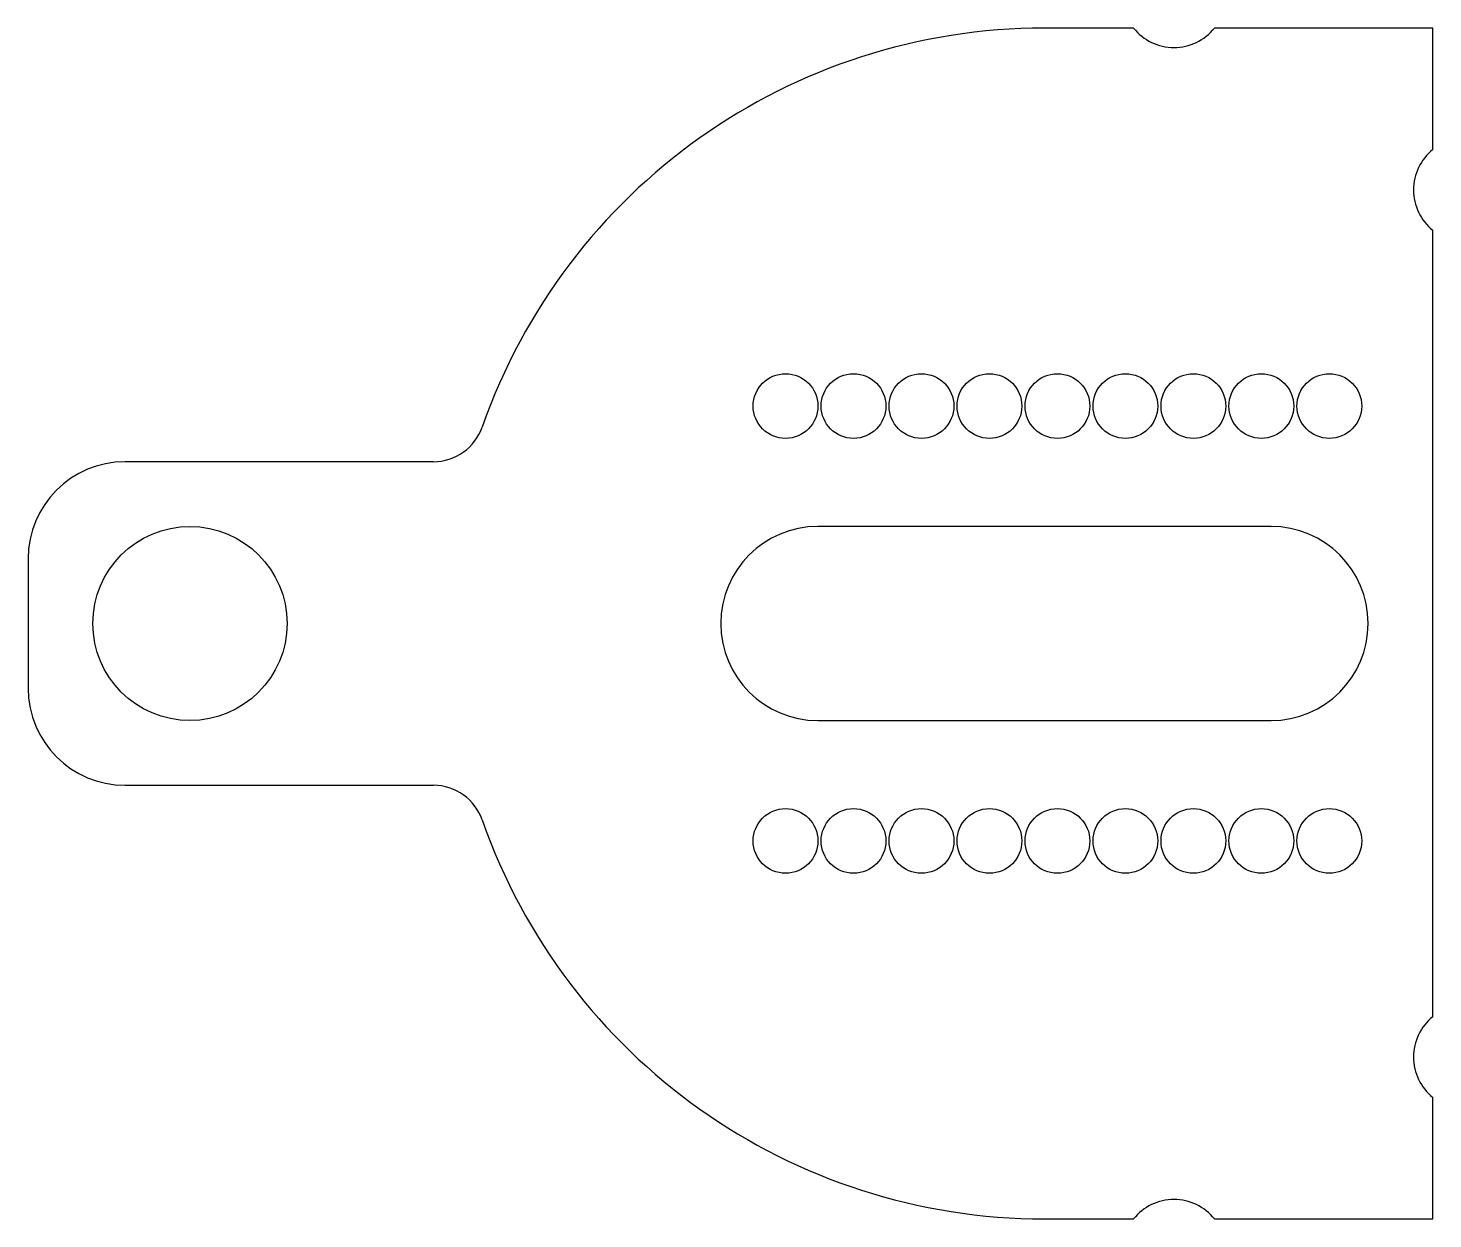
# Model space of a CAD drawing. Header units: millimetres. Extents: x -31.4 to 12, y -18.4 to 18.4.
import ezdxf

# ---------------------------------------------------------------- set-up
doc = ezdxf.new("R2010")
doc.units = ezdxf.units.MM

msp = doc.modelspace()

# ---------------------------------------------------------------- linework, layer by layer
at = {"color": 7, "linetype": 'Continuous', "lineweight": 25}
for p, q in [((2.751, 18.4), (0, 18.4)), ((12, 18.4), (5.249, 18.4)), ((12, 14.649), (12, 18.4)), ((12, -12.151), (12, 12.151)), ((-18.88, 5), (-28.4, 5)), ((7, 3), (-7, 3)), ((-31.4, 2), (-31.4, -2)), ((-7, -3), (7, -3)), ((-28.4, -5), (-18.88, -5)), ((12, -18.4), (12, -14.649)), ((0, -18.4), (2.751, -18.4)), ((5.249, -18.4), (12, -18.4))]:
    msp.add_line(p, q, dxfattribs=at)
for centre, radius in [((-8, 6.72), 1), ((-5.9, 6.72), 1), ((-3.8, 6.72), 1), ((-1.7, 6.72), 1), ((0.4, 6.72), 1), ((2.5, 6.72), 1), ((4.6, 6.72), 1), ((6.7, 6.72), 1), ((8.8, 6.72), 1), ((-26.4, 0), 3), ((-8, -6.72), 1), ((-5.9, -6.72), 1), ((-3.8, -6.72), 1), ((-1.7, -6.72), 1), ((0.4, -6.72), 1), ((2.5, -6.72), 1), ((4.6, -6.72), 1), ((6.7, -6.72), 1), ((8.8, -6.72), 1)]:
    msp.add_circle(centre, radius, dxfattribs=at)
for centre, radius, start, end in [((0, 0), 18.4, 90, 160.7312), ((4, 19.4), 1.6, 218.6822, 321.3178), ((13, 13.4), 1.6, 128.6822, 231.3178), ((-18.88, 6.6), 1.6, 270, 340.7312), ((-28.4, 2), 3, 90, 180), ((-7, 0), 3, 90, 270), ((7, 0), 3, 270, 90), ((-28.4, -2), 3, 180, 270), ((-18.88, -6.6), 1.6, 19.2688, 90), ((0, 0), 18.4, 199.2688, 270), ((13, -13.4), 1.6, 128.6822, 231.3178), ((4, -19.4), 1.6, 38.6822, 141.3178)]:
    msp.add_arc(centre, radius, start, end, dxfattribs=at)

doc.saveas('drawing.dxf')
